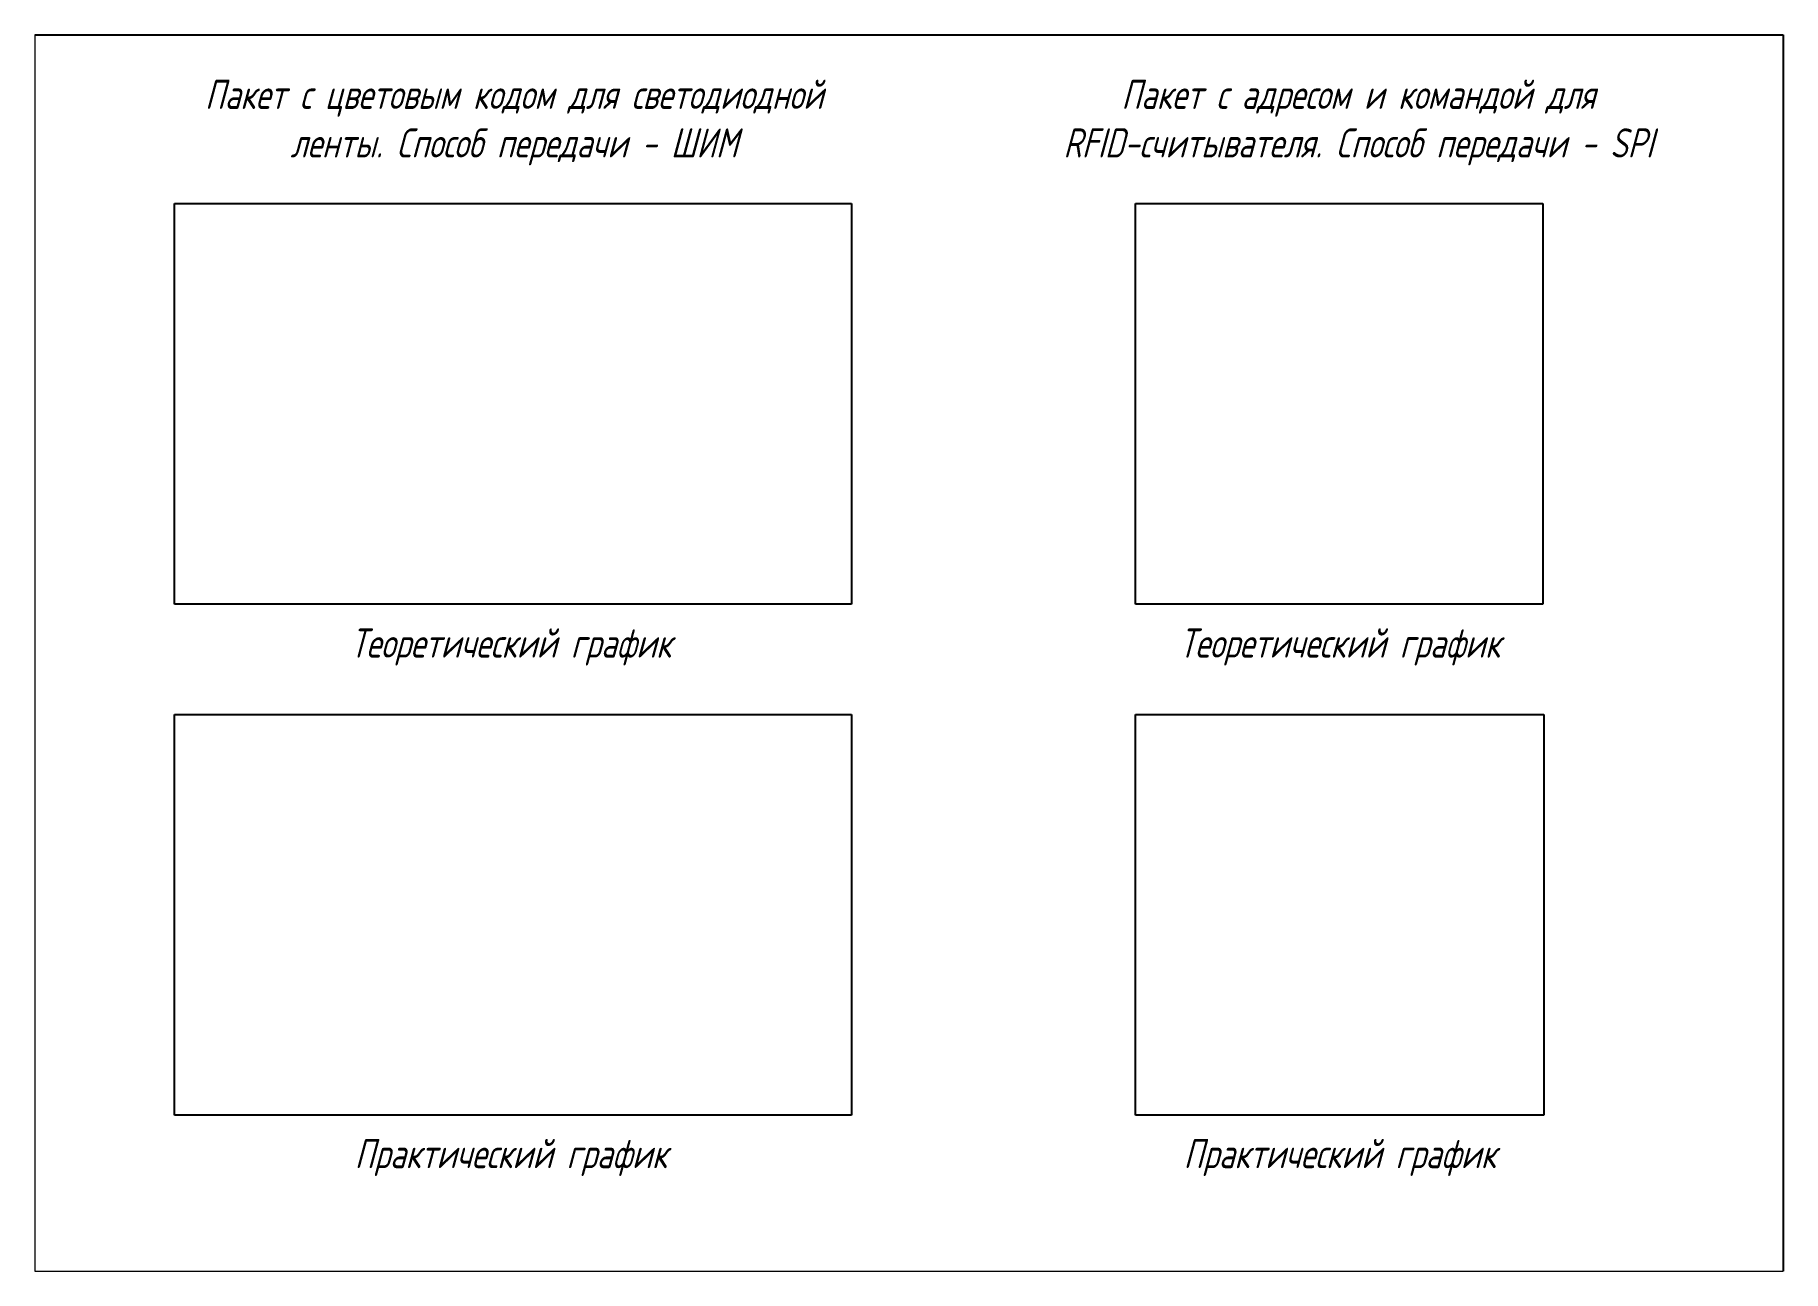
# Paper-space layout 'Лист1' of a CAD drawing. Header units: millimetres. Extents: x -1 to 419, y 0 to 297.
# The model-space entities are those that its viewports show. They can reach past a viewport. Long polylines and large blocks are cut down to what shows.
import ezdxf

# ---------------------------------------------------------------- set-up
doc = ezdxf.new("R2010")
doc.units = ezdxf.units.MM
doc.layers.add('KONTUR', color=7, linetype='Continuous')
doc.layers.add('Tonk', color=7, linetype='Continuous', lineweight=25)
doc.styles.get("Standard").update_dxf_attribs({"font": '', "width": 0.8, "oblique": 15})
doc.styles.get('Standard').set_extended_font_data('GOST type B')
picture_1 = doc.add_image_def('image1.jpg', size_in_pixel=(593, 351))
picture_2 = doc.add_image_def('image2.jpg', size_in_pixel=(593, 351))
picture_3 = doc.add_image_def('image3.jpg', size_in_pixel=(380, 374))
picture_4 = doc.add_image_def('image4.jpg', size_in_pixel=(379, 372))

msp = doc.modelspace()

# ---------------------------------------------------------------- linework, layer by layer
at = {"layer": 'KONTUR'}
for p, q in [((3003.85, 1208.78), (3003.85, 1505.78)), ((3003.85, 1505.78), (3423.85, 1505.78)), ((3423.85, 1505.78), (3423.85, 1208.78)), ((3423.85, 1208.78), (3003.85, 1208.78))]:
    msp.add_line(p, q, dxfattribs=at)

# ---------------------------------------------------------------- texts
at = {"char_height": 7, "attachment_point": 1}
for s, width, heights, insert in [('\\pxqc;Пакет с цветовым кодом для светодиодной ленты. Способ передачи - ШИМ ', 165.7217, [30.3], (3036.1, 1495.01)), ('\\pxqc;Пакет с адресом и командой для RFID-считывателя. Способ передачи - SPI ', 165.1935, [29.84], (3239.19, 1495.01)), ('\\pxqc;Теоретический график', 141.7777, [7.27], (3047.32, 1363.17)), ('\\pxqc;Теоретический график', 141.7777, [7.27], (3246.47, 1363.17)), ('\\pxqc;Практический график', 141.7777, [7.27], (3047.32, 1240.5)), ('\\pxqc;Практический график', 141.7777, [7.27], (3246.47, 1240.5))]:
    msp.add_mtext_dynamic_manual_height_columns(s, width=width, gutter_width=0.7, heights=heights, dxfattribs=dict(at, insert=insert))

# ---------------------------------------------------------------- pictures from other files: only their frames are drawn
image = msp.add_image(picture_1, insert=(3037.38, 1368.99), size_in_units=(162.65, 96.27))
image.dxf.flags = 7
image = msp.add_image(picture_3, insert=(3268.28, 1368.99), size_in_units=(97.82, 96.27))
image.dxf.flags = 7
image = msp.add_image(picture_2, insert=(3037.38, 1246.24), size_in_units=(162.65, 96.27))
image.dxf.flags = 7
image = msp.add_image(picture_4, insert=(3268.28, 1246.24), size_in_units=(98.08, 96.27))
image.dxf.flags = 7

psp = doc.layouts.new('Лист1')

# ---------------------------------------------------------------- viewports
at = {"layer": 'Tonk'}
psp.add_viewport(center=(209.35, 148.33), size=(420, 297), view_center_point=(3213.85, 1357.28), view_height=297, dxfattribs=at)

doc.saveas('drawing.dxf')
